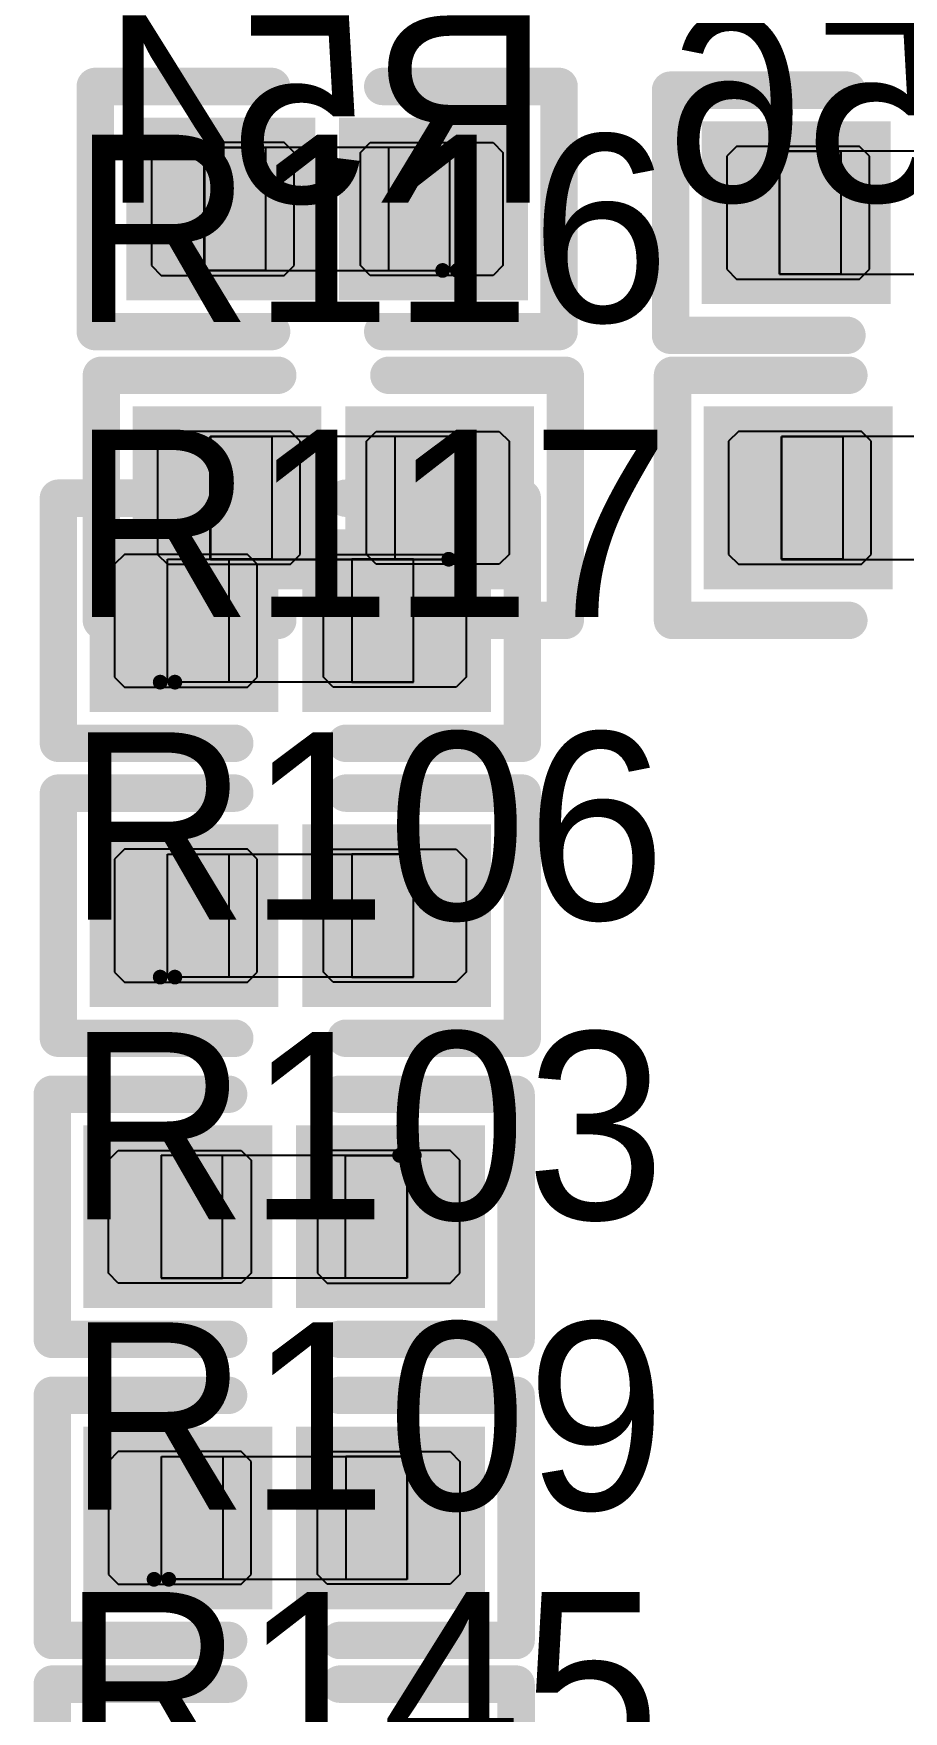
# Model space of a CAD drawing. Header units: millimetres. Extents: x 892 to 1144, y 1011 to 1123.
# Drawn here: x 969.1 to 972.65, y 1092.79 to 1099.61 of the extents above; entities that cross this region are included whole.
import ezdxf

# ---------------------------------------------------------------- set-up
doc = ezdxf.new("R2010")
doc.units = ezdxf.units.MM
for name, color, linetype in [('BottomLayer', 5, 'Continuous'), ('BottomOverlay', 54, 'Continuous'), ('BottomPaste', 16, 'Continuous'), ('BottomSolder', 6, 'Continuous'), ('Mechanical4', 56, 'Continuous'), ('Mechanical5', 56, 'Continuous'), ('Mechanical6', 56, 'Continuous'), ('TopLayer', 1, 'Continuous'), ('TopOverlay', 2, 'Continuous'), ('TopPaste', 8, 'Continuous'), ('TopSolder', 216, 'Continuous')]:
    doc.layers.add(name, color=color, linetype=linetype)

msp = doc.modelspace()

# ---------------------------------------------------------------- linework, layer by layer
at = {"layer": 'BottomLayer'}
for points in [[(970.15, 1099.17), (969.5844, 1099.17), (970.15, 1098.63), (969.5844, 1098.63)], [(971.0156, 1099.17), (970.45, 1099.17), (971.0156, 1098.63), (970.45, 1098.63)], [(972.4922, 1099.155), (971.9265, 1099.155), (972.4922, 1098.615), (971.9265, 1098.615)], [(970.175, 1097.995), (969.6094, 1097.995), (970.175, 1097.455), (969.6094, 1097.455)], [(971.0406, 1097.995), (970.475, 1097.995), (971.0406, 1097.455), (970.475, 1097.455)], [(972.5, 1097.995), (971.9344, 1097.995), (972.5, 1097.455), (971.9344, 1097.455)]]:
    msp.add_solid(points, dxfattribs=at)
at = {"layer": 'BottomOverlay', "const_width": 0.1524}
for points in [[(969.3558, 1098.4014), (969.3558, 1099.3986)], [(969.3558, 1099.3986), (970.0738, 1099.3986)], [(970.5262, 1099.3986), (971.2442, 1099.3986)], [(971.2442, 1098.4014), (971.2442, 1099.3986)], [(971.6979, 1098.3864), (971.6979, 1099.3836)], [(971.6979, 1099.3836), (972.416, 1099.3836)], [(969.3558, 1098.4014), (970.0738, 1098.4014)], [(970.5262, 1098.4014), (971.2442, 1098.4014)], [(971.6979, 1098.3864), (972.416, 1098.3864)], [(969.3808, 1097.2264), (969.3808, 1098.2236)], [(969.3808, 1098.2236), (970.0988, 1098.2236)], [(970.5512, 1098.2236), (971.2692, 1098.2236)], [(971.2692, 1097.2264), (971.2692, 1098.2236)], [(971.7058, 1097.2264), (971.7058, 1098.2236)], [(971.7058, 1098.2236), (972.4238, 1098.2236)], [(969.3808, 1097.2264), (970.0988, 1097.2264)], [(970.5512, 1097.2264), (971.2692, 1097.2264)], [(971.7058, 1097.2264), (972.4238, 1097.2264)]]:
    msp.add_lwpolyline(points, dxfattribs=at)
at = {"layer": 'BottomOverlay', "const_width": 0.0762}
for points in [[(969.3177, 1099.3986, 1), (969.3939, 1099.3986, 1)], [(969.3177, 1099.3986, 1), (969.3939, 1099.3986, 1)], [(970.0357, 1099.3986, 1), (970.1119, 1099.3986, 1)], [(970.4881, 1099.3986, 1), (970.5643, 1099.3986, 1)], [(971.2061, 1099.3986, 1), (971.2823, 1099.3986, 1)], [(971.2061, 1099.3986, 1), (971.2823, 1099.3986, 1)], [(971.6598, 1099.3836, 1), (971.736, 1099.3836, 1)], [(971.6598, 1099.3836, 1), (971.736, 1099.3836, 1)], [(972.3779, 1099.3836, 1), (972.4541, 1099.3836, 1)], [(969.3177, 1098.4014, 1), (969.3939, 1098.4014, 1)], [(969.3177, 1098.4014, 1), (969.3939, 1098.4014, 1)], [(970.0357, 1098.4014, 1), (970.1119, 1098.4014, 1)], [(970.4881, 1098.4014, 1), (970.5643, 1098.4014, 1)], [(971.2061, 1098.4014, 1), (971.2823, 1098.4014, 1)], [(971.2061, 1098.4014, 1), (971.2823, 1098.4014, 1)], [(971.6598, 1098.3864, 1), (971.736, 1098.3864, 1)], [(971.6598, 1098.3864, 1), (971.736, 1098.3864, 1)], [(972.3779, 1098.3864, 1), (972.4541, 1098.3864, 1)], [(969.3427, 1098.2236, 1), (969.4189, 1098.2236, 1)], [(969.3427, 1098.2236, 1), (969.4189, 1098.2236, 1)], [(970.0607, 1098.2236, 1), (970.1369, 1098.2236, 1)], [(970.5131, 1098.2236, 1), (970.5893, 1098.2236, 1)], [(971.2311, 1098.2236, 1), (971.3073, 1098.2236, 1)], [(971.2311, 1098.2236, 1), (971.3073, 1098.2236, 1)], [(971.6677, 1098.2236, 1), (971.7439, 1098.2236, 1)], [(971.6677, 1098.2236, 1), (971.7439, 1098.2236, 1)], [(972.3857, 1098.2236, 1), (972.4619, 1098.2236, 1)], [(969.3427, 1097.2264, 1), (969.4189, 1097.2264, 1)], [(969.3427, 1097.2264, 1), (969.4189, 1097.2264, 1)], [(970.0607, 1097.2264, 1), (970.1369, 1097.2264, 1)], [(970.5131, 1097.2264, 1), (970.5893, 1097.2264, 1)], [(971.2311, 1097.2264, 1), (971.3073, 1097.2264, 1)], [(971.2311, 1097.2264, 1), (971.3073, 1097.2264, 1)], [(971.6677, 1097.2264, 1), (971.7439, 1097.2264, 1)], [(971.6677, 1097.2264, 1), (971.7439, 1097.2264, 1)], [(972.3857, 1097.2264, 1), (972.4619, 1097.2264, 1)]]:
    msp.add_lwpolyline(points, format="xyb", close=True, dxfattribs=at)
at = {"layer": 'BottomPaste'}
for p, q in [((969.6244, 1099.17), (969.5844, 1099.13)), ((969.5844, 1099.13), (969.5844, 1098.67)), ((970.125, 1099.17), (969.6244, 1099.17)), ((970.165, 1099.13), (970.125, 1099.17)), ((970.165, 1098.67), (970.165, 1099.13)), ((970.435, 1099.13), (970.475, 1099.17)), ((970.435, 1098.67), (970.435, 1099.13)), ((970.475, 1099.17), (970.9756, 1099.17)), ((970.9756, 1099.17), (971.0156, 1099.13)), ((971.0156, 1099.13), (971.0156, 1098.67)), ((971.9665, 1099.155), (971.9265, 1099.115)), ((972.4672, 1099.155), (971.9665, 1099.155)), ((972.5072, 1099.115), (972.4672, 1099.155)), ((971.9265, 1099.115), (971.9265, 1098.655)), ((972.5072, 1098.655), (972.5072, 1099.115)), ((969.5844, 1098.67), (969.6244, 1098.63)), ((970.125, 1098.63), (970.165, 1098.67)), ((970.475, 1098.63), (970.435, 1098.67)), ((971.0156, 1098.67), (970.9756, 1098.63)), ((971.9265, 1098.655), (971.9665, 1098.615)), ((972.4672, 1098.615), (972.5072, 1098.655)), ((969.6244, 1098.63), (970.125, 1098.63)), ((970.9756, 1098.63), (970.475, 1098.63)), ((971.9665, 1098.615), (972.4672, 1098.615)), ((969.6494, 1097.995), (969.6094, 1097.955)), ((970.15, 1097.995), (969.6494, 1097.995)), ((970.19, 1097.955), (970.15, 1097.995)), ((970.46, 1097.955), (970.5, 1097.995)), ((970.5, 1097.995), (971.0006, 1097.995)), ((971.0006, 1097.995), (971.0406, 1097.955)), ((971.9744, 1097.995), (971.9344, 1097.955)), ((972.475, 1097.995), (971.9744, 1097.995)), ((972.515, 1097.955), (972.475, 1097.995)), ((969.6094, 1097.955), (969.6094, 1097.495)), ((970.19, 1097.495), (970.19, 1097.955)), ((970.46, 1097.495), (970.46, 1097.955)), ((971.0406, 1097.955), (971.0406, 1097.495)), ((971.9344, 1097.955), (971.9344, 1097.495)), ((972.515, 1097.495), (972.515, 1097.955)), ((969.6094, 1097.495), (969.6494, 1097.455)), ((970.15, 1097.455), (970.19, 1097.495)), ((970.5, 1097.455), (970.46, 1097.495)), ((971.0406, 1097.495), (971.0006, 1097.455)), ((971.9344, 1097.495), (971.9744, 1097.455)), ((972.475, 1097.455), (972.515, 1097.495)), ((969.6494, 1097.455), (970.15, 1097.455)), ((971.0006, 1097.455), (970.5, 1097.455)), ((971.9744, 1097.455), (972.475, 1097.455))]:
    msp.add_line(p, q, dxfattribs=at)
for points in [[(970.15, 1099.17), (969.5844, 1099.17), (970.15, 1098.63), (969.5844, 1098.63)], [(971.0156, 1099.17), (970.45, 1099.17), (971.0156, 1098.63), (970.45, 1098.63)], [(972.4922, 1099.155), (971.9265, 1099.155), (972.4922, 1098.615), (971.9265, 1098.615)], [(970.175, 1097.995), (969.6094, 1097.995), (970.175, 1097.455), (969.6094, 1097.455)], [(971.0406, 1097.995), (970.475, 1097.995), (971.0406, 1097.455), (970.475, 1097.455)], [(972.5, 1097.995), (971.9344, 1097.995), (972.5, 1097.455), (971.9344, 1097.455)]]:
    msp.add_solid(points, dxfattribs=at)
at = {"layer": 'BottomSolder'}
for points in [[(970.2516, 1099.2716), (969.4828, 1099.2716), (970.2516, 1098.5284), (969.4828, 1098.5284)], [(971.1172, 1099.2716), (970.3484, 1099.2716), (971.1172, 1098.5284), (970.3484, 1098.5284)], [(972.5938, 1099.2566), (971.8249, 1099.2566), (972.5938, 1098.5134), (971.8249, 1098.5134)], [(970.2766, 1098.0966), (969.5078, 1098.0966), (970.2766, 1097.3534), (969.5078, 1097.3534)], [(971.1422, 1098.0966), (970.3734, 1098.0966), (971.1422, 1097.3534), (970.3734, 1097.3534)], [(972.6016, 1098.0966), (971.8328, 1098.0966), (972.6016, 1097.3534), (971.8328, 1097.3534)]]:
    msp.add_solid(points, dxfattribs=at)
at = {"layer": 'Mechanical4'}
for p, q in [((970.7999, 1099.1499), (969.7999, 1099.1499)), ((969.7999, 1099.1499), (969.7999, 1098.6498)), ((970.7999, 1098.6498), (970.7999, 1099.1499)), ((973.1421, 1099.1349), (972.1421, 1099.1349)), ((972.1421, 1099.1349), (972.1421, 1098.6348)), ((969.7999, 1098.6498), (970.7999, 1098.6498)), ((972.1421, 1098.6348), (973.1421, 1098.6348)), ((970.8249, 1097.9749), (969.8249, 1097.9749)), ((969.8249, 1097.9749), (969.8249, 1097.4748)), ((970.8249, 1097.4748), (970.8249, 1097.9749)), ((973.1499, 1097.9749), (972.1499, 1097.9749)), ((972.1499, 1097.9749), (972.1499, 1097.4748)), ((969.6501, 1096.9748), (969.6501, 1097.4749)), ((969.6501, 1097.4749), (970.6501, 1097.4749)), ((969.8249, 1097.4748), (970.8249, 1097.4748)), ((970.6501, 1097.4749), (970.6501, 1096.9748)), ((972.1499, 1097.4748), (973.1499, 1097.4748)), ((970.6501, 1096.9748), (969.6501, 1096.9748)), ((969.6501, 1095.7748), (969.6501, 1096.2749)), ((969.6501, 1096.2749), (970.6501, 1096.2749)), ((970.6501, 1096.2749), (970.6501, 1095.7748)), ((970.6501, 1095.7748), (969.6501, 1095.7748)), ((969.6249, 1095.0502), (970.6249, 1095.0502)), ((969.6249, 1094.5501), (969.6249, 1095.0502)), ((970.6249, 1095.0502), (970.6249, 1094.5501)), ((970.6249, 1094.5501), (969.6249, 1094.5501)), ((969.6251, 1093.3248), (969.6251, 1093.8249)), ((969.6251, 1093.8249), (970.6251, 1093.8249)), ((970.6251, 1093.8249), (970.6251, 1093.3248)), ((970.6251, 1093.3248), (969.6251, 1093.3248))]:
    msp.add_line(p, q, dxfattribs=at)
at = {"layer": 'Mechanical5'}
for p, q in [((969.799, 1098.65), (969.799, 1099.15)), ((969.799, 1099.15), (970.049, 1099.15)), ((970.049, 1099.15), (970.049, 1098.65)), ((970.8, 1099.15), (970.55, 1099.15)), ((970.55, 1099.15), (970.55, 1098.65)), ((970.8, 1098.65), (970.8, 1099.15)), ((972.1412, 1098.635), (972.1412, 1099.135)), ((972.1412, 1099.135), (972.3912, 1099.135)), ((972.3912, 1099.135), (972.3912, 1098.635)), ((970.049, 1098.65), (969.799, 1098.65)), ((970.55, 1098.65), (970.8, 1098.65)), ((972.3912, 1098.635), (972.1412, 1098.635)), ((969.824, 1097.475), (969.824, 1097.975)), ((969.824, 1097.975), (970.074, 1097.975)), ((970.074, 1097.975), (970.074, 1097.475)), ((970.825, 1097.975), (970.575, 1097.975)), ((970.575, 1097.975), (970.575, 1097.475)), ((970.825, 1097.475), (970.825, 1097.975)), ((972.149, 1097.475), (972.149, 1097.975)), ((972.149, 1097.975), (972.399, 1097.975)), ((972.399, 1097.975), (972.399, 1097.475)), ((969.65, 1096.975), (969.65, 1097.475)), ((969.65, 1097.475), (969.9, 1097.475)), ((970.074, 1097.475), (969.824, 1097.475)), ((969.9, 1097.475), (969.9, 1096.975)), ((970.651, 1097.475), (970.401, 1097.475)), ((970.401, 1097.475), (970.401, 1096.975)), ((970.575, 1097.475), (970.825, 1097.475)), ((970.651, 1096.975), (970.651, 1097.475)), ((972.399, 1097.475), (972.149, 1097.475)), ((969.9, 1096.975), (969.65, 1096.975)), ((970.401, 1096.975), (970.651, 1096.975)), ((969.65, 1095.775), (969.65, 1096.275)), ((969.65, 1096.275), (969.9, 1096.275)), ((969.9, 1096.275), (969.9, 1095.775)), ((970.651, 1096.275), (970.401, 1096.275)), ((970.401, 1096.275), (970.401, 1095.775)), ((970.651, 1095.775), (970.651, 1096.275)), ((969.9, 1095.775), (969.65, 1095.775)), ((970.401, 1095.775), (970.651, 1095.775)), ((969.874, 1095.05), (969.624, 1095.05)), ((969.624, 1095.05), (969.624, 1094.55)), ((969.874, 1094.55), (969.874, 1095.05)), ((970.375, 1095.05), (970.625, 1095.05)), ((970.375, 1094.55), (970.375, 1095.05)), ((970.625, 1095.05), (970.625, 1094.55)), ((969.624, 1094.55), (969.874, 1094.55)), ((970.625, 1094.55), (970.375, 1094.55)), ((969.625, 1093.325), (969.625, 1093.825)), ((969.625, 1093.825), (969.875, 1093.825)), ((969.875, 1093.825), (969.875, 1093.325)), ((970.626, 1093.825), (970.376, 1093.825)), ((970.376, 1093.825), (970.376, 1093.325)), ((970.626, 1093.325), (970.626, 1093.825)), ((969.875, 1093.325), (969.625, 1093.325)), ((970.376, 1093.325), (970.626, 1093.325))]:
    msp.add_line(p, q, dxfattribs=at)
at = {"layer": 'Mechanical6'}
for points, const_width in [([(970.8298, 1098.6501, 1), (970.7699, 1098.6501, 1)], 0.06), ([(970.7549, 1098.6501, 1), (970.7849, 1098.6501, 1)], 0.03), ([(970.8148, 1098.6501, 1), (970.8448, 1098.6501, 1)], 0.03), ([(970.8548, 1097.4751, 1), (970.7949, 1097.4751, 1)], 0.06), ([(970.7799, 1097.4751, 1), (970.8099, 1097.4751, 1)], 0.03), ([(970.8398, 1097.4751, 1), (970.8698, 1097.4751, 1)], 0.03), ([(969.6801, 1096.9751, 1), (969.6202, 1096.9751, 1)], 0.06), ([(969.6052, 1096.9751, 1), (969.6352, 1096.9751, 1)], 0.03), ([(969.6651, 1096.9751, 1), (969.6951, 1096.9751, 1)], 0.03), ([(969.6801, 1095.7751, 1), (969.6202, 1095.7751, 1)], 0.06), ([(969.6052, 1095.7751, 1), (969.6352, 1095.7751, 1)], 0.03), ([(969.6651, 1095.7751, 1), (969.6951, 1095.7751, 1)], 0.03), ([(970.6548, 1095.0499, 1), (970.5949, 1095.0499, 1)], 0.06), ([(970.5799, 1095.0499, 1), (970.6099, 1095.0499, 1)], 0.03), ([(970.6398, 1095.0499, 1), (970.6698, 1095.0499, 1)], 0.03), ([(969.6551, 1093.3251, 1), (969.5952, 1093.3251, 1)], 0.06), ([(969.5802, 1093.3251, 1), (969.6102, 1093.3251, 1)], 0.03), ([(969.6401, 1093.3251, 1), (969.6701, 1093.3251, 1)], 0.03)]:
    msp.add_lwpolyline(points, format="xyb", close=True, dxfattribs=dict(at, const_width=const_width))
at = {"layer": 'TopLayer'}
for points in [[(969.4344, 1096.955), (970, 1096.955), (969.4344, 1097.495), (970, 1097.495)], [(970.3, 1096.955), (970.8656, 1096.955), (970.3, 1097.495), (970.8656, 1097.495)], [(969.4344, 1095.755), (970, 1095.755), (969.4344, 1096.295), (970, 1096.295)], [(970.3, 1095.755), (970.8656, 1095.755), (970.3, 1096.295), (970.8656, 1096.295)], [(969.975, 1095.07), (969.4094, 1095.07), (969.975, 1094.53), (969.4094, 1094.53)], [(970.8406, 1095.07), (970.275, 1095.07), (970.8406, 1094.53), (970.275, 1094.53)], [(969.4094, 1093.305), (969.975, 1093.305), (969.4094, 1093.845), (969.975, 1093.845)], [(970.275, 1093.305), (970.8406, 1093.305), (970.275, 1093.845), (970.8406, 1093.845)]]:
    msp.add_solid(points, dxfattribs=at)
at = {"layer": 'TopOverlay', "const_width": 0.1524}
for points in [[(969.2058, 1096.7264), (969.2058, 1097.7236)], [(969.2058, 1097.7236), (969.9238, 1097.7236)], [(970.3762, 1097.7236), (971.0942, 1097.7236)], [(971.0942, 1096.7264), (971.0942, 1097.7236)], [(969.2058, 1096.7264), (969.9238, 1096.7264)], [(970.3762, 1096.7264), (971.0942, 1096.7264)], [(969.2058, 1095.5264), (969.2058, 1096.5236)], [(969.2058, 1096.5236), (969.9238, 1096.5236)], [(970.3762, 1096.5236), (971.0942, 1096.5236)], [(971.0942, 1095.5264), (971.0942, 1096.5236)], [(969.2058, 1095.5264), (969.9238, 1095.5264)], [(970.3762, 1095.5264), (971.0942, 1095.5264)], [(969.1808, 1095.2986), (969.8988, 1095.2986)], [(969.1808, 1094.3014), (969.1808, 1095.2986)], [(970.3512, 1095.2986), (971.0692, 1095.2986)], [(971.0692, 1094.3014), (971.0692, 1095.2986)], [(969.1808, 1094.3014), (969.8988, 1094.3014)], [(970.3512, 1094.3014), (971.0692, 1094.3014)], [(969.1808, 1093.0764), (969.1808, 1094.0736)], [(969.1808, 1094.0736), (969.8988, 1094.0736)], [(970.3512, 1094.0736), (971.0692, 1094.0736)], [(971.0692, 1093.0764), (971.0692, 1094.0736)], [(969.1808, 1093.0764), (969.8988, 1093.0764)], [(970.3512, 1093.0764), (971.0692, 1093.0764)], [(969.1808, 1092.8986), (969.8988, 1092.8986)], [(969.1808, 1091.9014), (969.1808, 1092.8986)], [(970.3512, 1092.8986), (971.0692, 1092.8986)], [(971.0692, 1091.9014), (971.0692, 1092.8986)]]:
    msp.add_lwpolyline(points, dxfattribs=at)
at = {"layer": 'TopOverlay', "const_width": 0.0762}
for points in [[(969.1677, 1097.7236, 1), (969.2439, 1097.7236, 1)], [(969.1677, 1097.7236, 1), (969.2439, 1097.7236, 1)], [(969.8857, 1097.7236, 1), (969.9619, 1097.7236, 1)], [(970.3381, 1097.7236, 1), (970.4143, 1097.7236, 1)], [(971.0561, 1097.7236, 1), (971.1323, 1097.7236, 1)], [(971.0561, 1097.7236, 1), (971.1323, 1097.7236, 1)], [(969.1677, 1096.7264, 1), (969.2439, 1096.7264, 1)], [(969.1677, 1096.7264, 1), (969.2439, 1096.7264, 1)], [(969.8857, 1096.7264, 1), (969.9619, 1096.7264, 1)], [(970.3381, 1096.7264, 1), (970.4143, 1096.7264, 1)], [(971.0561, 1096.7264, 1), (971.1323, 1096.7264, 1)], [(971.0561, 1096.7264, 1), (971.1323, 1096.7264, 1)], [(969.1677, 1096.5236, 1), (969.2439, 1096.5236, 1)], [(969.1677, 1096.5236, 1), (969.2439, 1096.5236, 1)], [(969.8857, 1096.5236, 1), (969.9619, 1096.5236, 1)], [(970.3381, 1096.5236, 1), (970.4143, 1096.5236, 1)], [(971.0561, 1096.5236, 1), (971.1323, 1096.5236, 1)], [(971.0561, 1096.5236, 1), (971.1323, 1096.5236, 1)], [(969.1677, 1095.5264, 1), (969.2439, 1095.5264, 1)], [(969.1677, 1095.5264, 1), (969.2439, 1095.5264, 1)], [(969.8857, 1095.5264, 1), (969.9619, 1095.5264, 1)], [(970.3381, 1095.5264, 1), (970.4143, 1095.5264, 1)], [(971.0561, 1095.5264, 1), (971.1323, 1095.5264, 1)], [(971.0561, 1095.5264, 1), (971.1323, 1095.5264, 1)], [(969.1427, 1095.2986, 1), (969.2189, 1095.2986, 1)], [(969.1427, 1095.2986, 1), (969.2189, 1095.2986, 1)], [(969.8607, 1095.2986, 1), (969.9369, 1095.2986, 1)], [(970.3131, 1095.2986, 1), (970.3893, 1095.2986, 1)], [(971.0311, 1095.2986, 1), (971.1073, 1095.2986, 1)], [(971.0311, 1095.2986, 1), (971.1073, 1095.2986, 1)], [(969.1427, 1094.3014, 1), (969.2189, 1094.3014, 1)], [(969.1427, 1094.3014, 1), (969.2189, 1094.3014, 1)], [(969.8607, 1094.3014, 1), (969.9369, 1094.3014, 1)], [(970.3131, 1094.3014, 1), (970.3893, 1094.3014, 1)], [(971.0311, 1094.3014, 1), (971.1073, 1094.3014, 1)], [(971.0311, 1094.3014, 1), (971.1073, 1094.3014, 1)], [(969.1427, 1094.0736, 1), (969.2189, 1094.0736, 1)], [(969.1427, 1094.0736, 1), (969.2189, 1094.0736, 1)], [(969.8607, 1094.0736, 1), (969.9369, 1094.0736, 1)], [(970.3131, 1094.0736, 1), (970.3893, 1094.0736, 1)], [(971.0311, 1094.0736, 1), (971.1073, 1094.0736, 1)], [(971.0311, 1094.0736, 1), (971.1073, 1094.0736, 1)], [(969.1427, 1093.0764, 1), (969.2189, 1093.0764, 1)], [(969.1427, 1093.0764, 1), (969.2189, 1093.0764, 1)], [(969.8607, 1093.0764, 1), (969.9369, 1093.0764, 1)], [(970.3131, 1093.0764, 1), (970.3893, 1093.0764, 1)], [(971.0311, 1093.0764, 1), (971.1073, 1093.0764, 1)], [(971.0311, 1093.0764, 1), (971.1073, 1093.0764, 1)], [(969.1427, 1092.8986, 1), (969.2189, 1092.8986, 1)], [(969.1427, 1092.8986, 1), (969.2189, 1092.8986, 1)], [(969.8607, 1092.8986, 1), (969.9369, 1092.8986, 1)], [(970.3131, 1092.8986, 1), (970.3893, 1092.8986, 1)], [(971.0311, 1092.8986, 1), (971.1073, 1092.8986, 1)], [(971.0311, 1092.8986, 1), (971.1073, 1092.8986, 1)]]:
    msp.add_lwpolyline(points, format="xyb", close=True, dxfattribs=at)
at = {"layer": 'TopPaste'}
for p, q in [((969.4744, 1097.495), (969.4344, 1097.455)), ((969.975, 1097.495), (969.4744, 1097.495)), ((970.015, 1097.455), (969.975, 1097.495)), ((970.285, 1097.455), (970.325, 1097.495)), ((970.325, 1097.495), (970.8256, 1097.495)), ((970.8256, 1097.495), (970.8656, 1097.455)), ((969.4344, 1097.455), (969.4344, 1096.995)), ((970.015, 1096.995), (970.015, 1097.455)), ((970.285, 1096.995), (970.285, 1097.455)), ((970.8656, 1097.455), (970.8656, 1096.995)), ((969.4344, 1096.995), (969.4744, 1096.955)), ((969.4744, 1096.955), (969.975, 1096.955)), ((969.975, 1096.955), (970.015, 1096.995)), ((970.325, 1096.955), (970.285, 1096.995)), ((970.8256, 1096.955), (970.325, 1096.955)), ((970.8656, 1096.995), (970.8256, 1096.955)), ((969.4744, 1096.295), (969.4344, 1096.255)), ((969.4344, 1096.255), (969.4344, 1095.795)), ((969.975, 1096.295), (969.4744, 1096.295)), ((970.015, 1096.255), (969.975, 1096.295)), ((970.015, 1095.795), (970.015, 1096.255)), ((970.285, 1096.255), (970.325, 1096.295)), ((970.285, 1095.795), (970.285, 1096.255)), ((970.325, 1096.295), (970.8256, 1096.295)), ((970.8256, 1096.295), (970.8656, 1096.255)), ((970.8656, 1096.255), (970.8656, 1095.795)), ((969.4344, 1095.795), (969.4744, 1095.755)), ((969.975, 1095.755), (970.015, 1095.795)), ((970.325, 1095.755), (970.285, 1095.795)), ((970.8656, 1095.795), (970.8256, 1095.755)), ((969.4744, 1095.755), (969.975, 1095.755)), ((970.8256, 1095.755), (970.325, 1095.755)), ((969.4094, 1095.03), (969.4494, 1095.07)), ((969.4094, 1094.57), (969.4094, 1095.03)), ((969.4494, 1095.07), (969.95, 1095.07)), ((969.95, 1095.07), (969.99, 1095.03)), ((969.99, 1095.03), (969.99, 1094.57)), ((970.3, 1095.07), (970.26, 1095.03)), ((970.26, 1095.03), (970.26, 1094.57)), ((970.8006, 1095.07), (970.3, 1095.07)), ((970.8406, 1095.03), (970.8006, 1095.07)), ((970.8406, 1094.57), (970.8406, 1095.03)), ((969.4494, 1094.53), (969.4094, 1094.57)), ((969.99, 1094.57), (969.95, 1094.53)), ((970.26, 1094.57), (970.3, 1094.53)), ((970.8006, 1094.53), (970.8406, 1094.57)), ((969.95, 1094.53), (969.4494, 1094.53)), ((970.3, 1094.53), (970.8006, 1094.53)), ((969.4494, 1093.845), (969.4094, 1093.805)), ((969.4094, 1093.805), (969.4094, 1093.345)), ((969.95, 1093.845), (969.4494, 1093.845)), ((969.99, 1093.805), (969.95, 1093.845)), ((969.99, 1093.345), (969.99, 1093.805)), ((970.26, 1093.805), (970.3, 1093.845)), ((970.26, 1093.345), (970.26, 1093.805)), ((970.3, 1093.845), (970.8006, 1093.845)), ((970.8006, 1093.845), (970.8406, 1093.805)), ((970.8406, 1093.805), (970.8406, 1093.345)), ((969.4094, 1093.345), (969.4494, 1093.305)), ((969.95, 1093.305), (969.99, 1093.345)), ((970.3, 1093.305), (970.26, 1093.345)), ((970.8406, 1093.345), (970.8006, 1093.305)), ((969.4494, 1093.305), (969.95, 1093.305)), ((970.8006, 1093.305), (970.3, 1093.305))]:
    msp.add_line(p, q, dxfattribs=at)
for points in [[(969.4344, 1096.955), (970, 1096.955), (969.4344, 1097.495), (970, 1097.495)], [(970.3, 1096.955), (970.8656, 1096.955), (970.3, 1097.495), (970.8656, 1097.495)], [(969.4344, 1095.755), (970, 1095.755), (969.4344, 1096.295), (970, 1096.295)], [(970.3, 1095.755), (970.8656, 1095.755), (970.3, 1096.295), (970.8656, 1096.295)], [(969.975, 1095.07), (969.4094, 1095.07), (969.975, 1094.53), (969.4094, 1094.53)], [(970.8406, 1095.07), (970.275, 1095.07), (970.8406, 1094.53), (970.275, 1094.53)], [(969.4094, 1093.305), (969.975, 1093.305), (969.4094, 1093.845), (969.975, 1093.845)], [(970.275, 1093.305), (970.8406, 1093.305), (970.275, 1093.845), (970.8406, 1093.845)]]:
    msp.add_solid(points, dxfattribs=at)
at = {"layer": 'TopSolder'}
for points in [[(969.3328, 1096.8534), (970.1016, 1096.8534), (969.3328, 1097.5966), (970.1016, 1097.5966)], [(970.1984, 1096.8534), (970.9672, 1096.8534), (970.1984, 1097.5966), (970.9672, 1097.5966)], [(969.3328, 1095.6534), (970.1016, 1095.6534), (969.3328, 1096.3966), (970.1016, 1096.3966)], [(970.1984, 1095.6534), (970.9672, 1095.6534), (970.1984, 1096.3966), (970.9672, 1096.3966)], [(970.0766, 1095.1716), (969.3078, 1095.1716), (970.0766, 1094.4284), (969.3078, 1094.4284)], [(970.9422, 1095.1716), (970.1734, 1095.1716), (970.9422, 1094.4284), (970.1734, 1094.4284)], [(969.3078, 1093.2034), (970.0766, 1093.2034), (969.3078, 1093.9466), (970.0766, 1093.9466)], [(970.1734, 1093.2034), (970.9422, 1093.2034), (970.1734, 1093.9466), (970.9422, 1093.9466)]]:
    msp.add_solid(points, dxfattribs=at)

# ---------------------------------------------------------------- texts
at = {"layer": 'BottomOverlay', "text_generation_flag": 2}
for s, p in [('R54', (971.2086, 1098.9256)), ('R56', (973.5488, 1098.9298))]:
    msp.add_text(s, height=0.762, dxfattribs=at).set_placement(p)
at = {"layer": 'TopOverlay'}
for s, p in [('R116', (969.2594, 1098.4406)), ('R117', (969.2594, 1097.2406)), ('R106', (969.2422, 1096.009)), ('R103', (969.2398, 1094.7896)), ('R109', (969.2422, 1093.6084)), ('R145', (969.2196, 1092.5116))]:
    msp.add_text(s, height=0.762, dxfattribs=at).set_placement(p)

doc.saveas('drawing.dxf')
